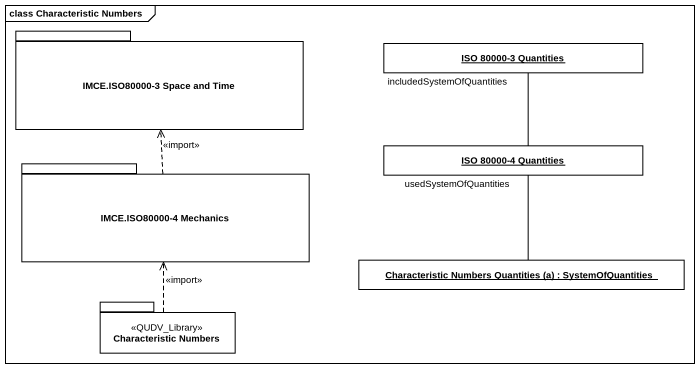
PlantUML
@startuml
mainframe class Characteristic Numbers
hide circle
hide empty members
package "IMCE.ISO80000-3 Space and Time" as IMCE_ISO80000_3_Space_and {
}
object "ISO 80000-3 Quantities" as ISO_80000_3_Quantities #FFFFFF
object "ISO 80000-4 Quantities" as ISO_80000_4_Quantities #FFFFFF
package "IMCE.ISO80000-4 Mechanics" as IMCE_ISO80000_4_Mechanics {
}
object "Characteristic Numbers Quantities (a) : SystemOfQuantities" as Characteristic_Numbers #FFFFFF
package "Characteristic Numbers" as Characteristic_Numbers_2 <<QUDV_Library>> {
}
ISO_80000_3_Quantities -- ISO_80000_4_Quantities : includedSystemOfQuantities
ISO_80000_4_Quantities -- Characteristic_Numbers : usedSystemOfQuantities
IMCE_ISO80000_4_Mechanics .up.> IMCE_ISO80000_3_Space_and : <<import>>
Characteristic_Numbers_2 .up.> IMCE_ISO80000_4_Mechanics : <<import>>
@enduml
